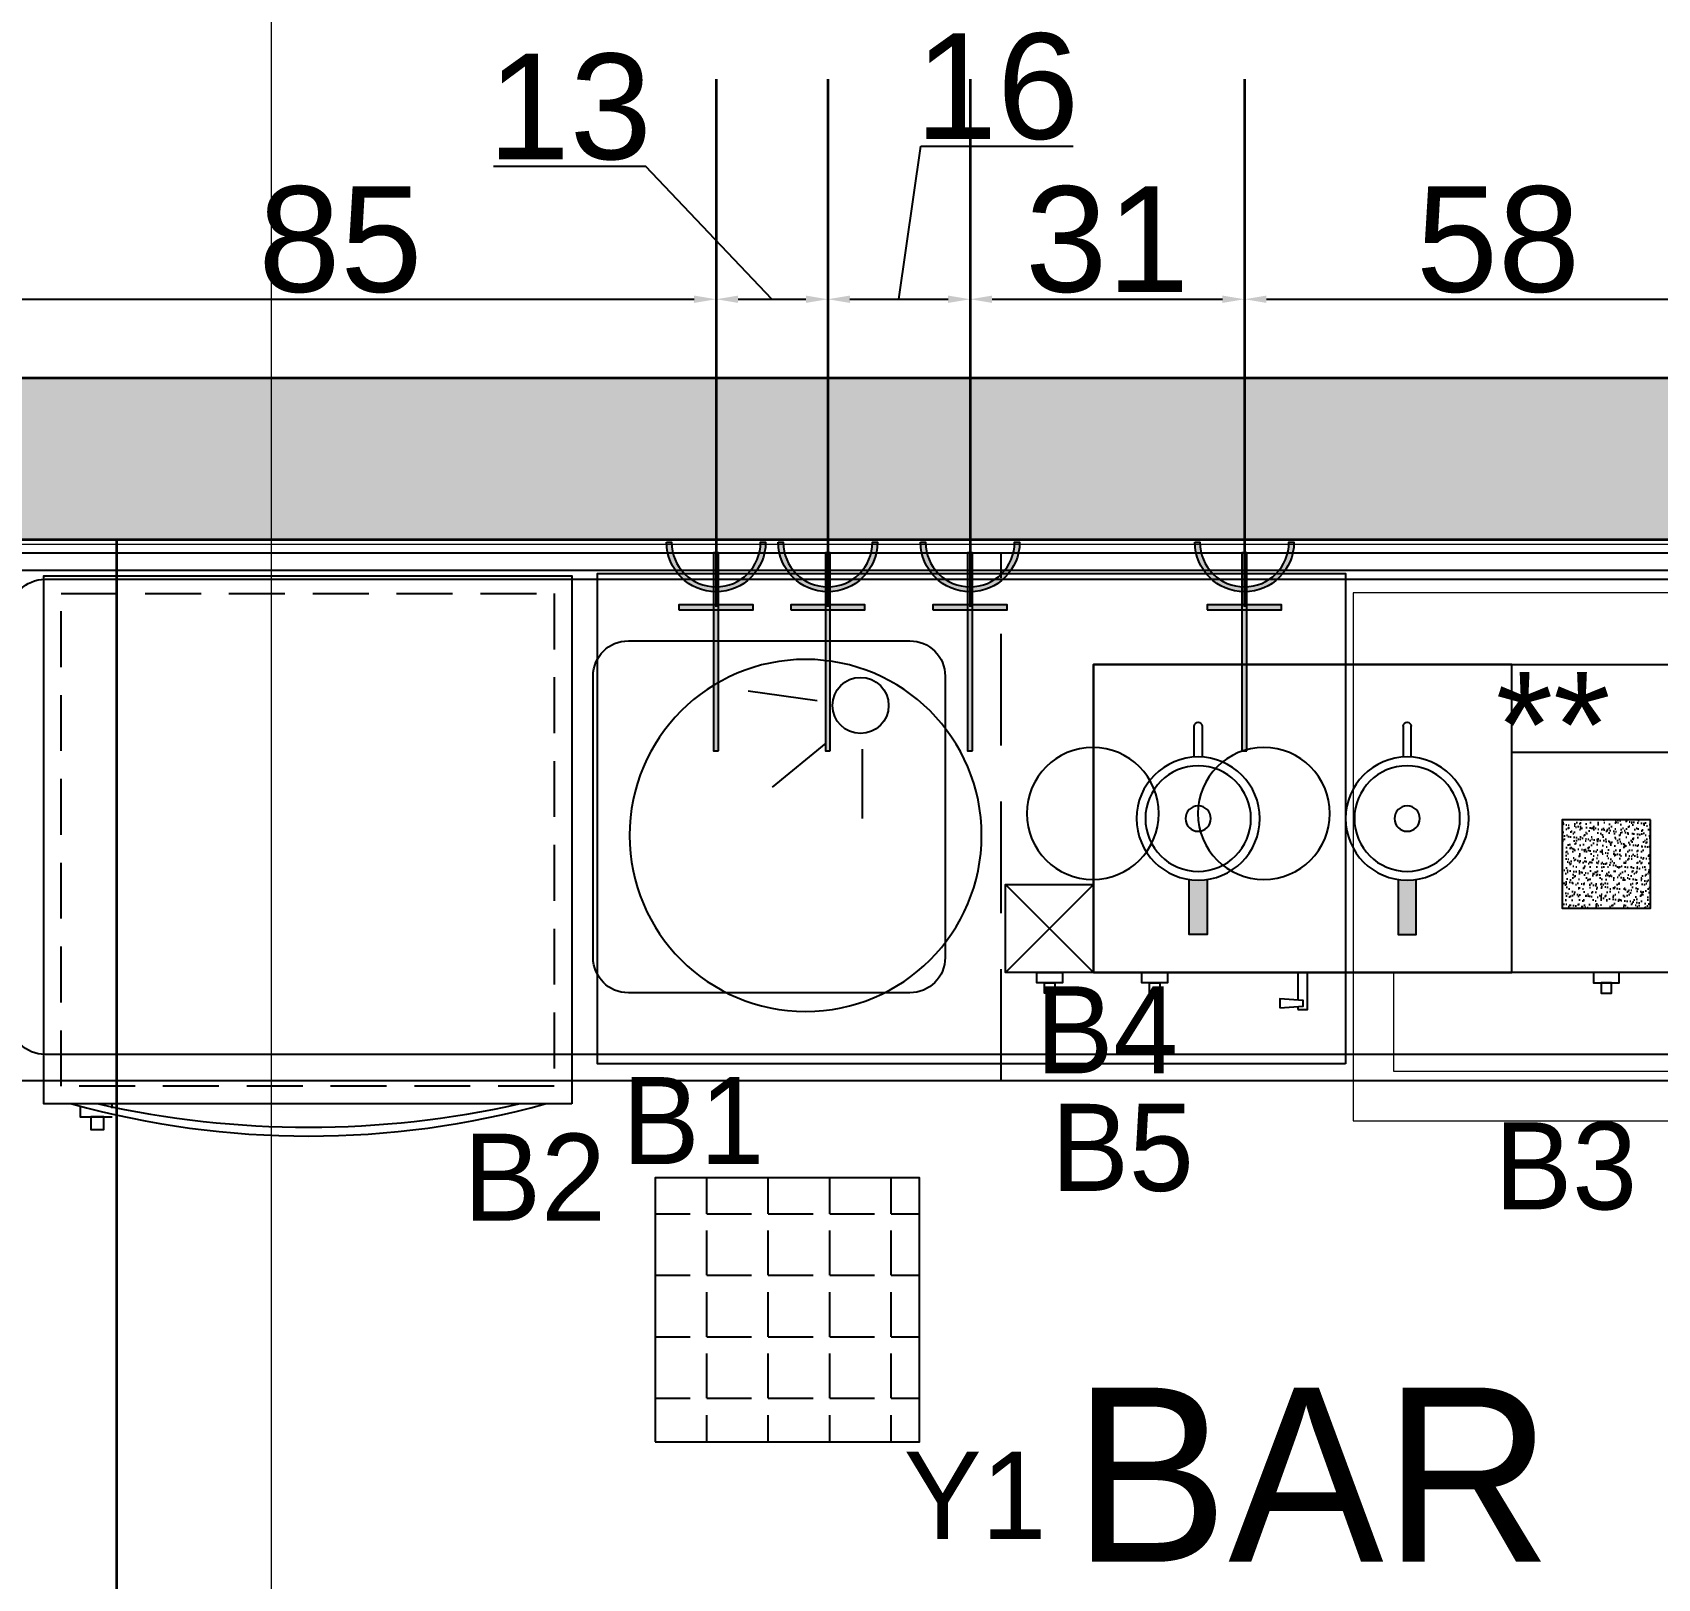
# Model space of a CAD drawing. Header units: millimetres. Extents: x 30084 to 42641, y -1284 to 1636.
# Drawn here: x 34964.8 to 35149.5, y 1152.8 to 1328.5 of the extents above; entities that cross this region are included whole.
import ezdxf

# ---------------------------------------------------------------- set-up
doc = ezdxf.new("R2010")
doc.units = ezdxf.units.MM
doc.linetypes.add('DASHED', pattern=[19.049999999999997, 12.7, -6.349999999999998])
for name, color, linetype in [('ELEKTRİK', 10, 'Continuous'), ('Kıtc-002 Çizgi', 7, 'Continuous'), ('S2000-002 Çizgi', 7, 'Continuous')]:
    doc.layers.add(name, color=color, linetype=linetype)
for name, color, linetype, lineweight in [('ELK', 1, 'Continuous', 35), ('no3_duvar kaplama', 8, 'Continuous', 0), ('no3_duvar mevcut', 4, 'Continuous', 35), ('no3_yazı tefriş', 152, 'Continuous', 0)]:
    doc.layers.add(name, color=color, linetype=linetype, lineweight=lineweight)
doc.styles.get("Standard").update_dxf_attribs({"font": 'arial.ttf'})
doc.styles.add('TAKSİM', font='GOTHIC.TTF', dxfattribs={"height": 20})
doc.dimstyles.new('ISO-25', dxfattribs={"dimtxt": 12, "dimasz": 2.5, "dimexe": 1.25, "dimexo": 0.625, "dimtad": 1, "dimdec": 0, "dimtxsty": 'Standard', "dimcen": 2.5, "dimadec": 0, "dimazin": 0, "dimtfac": 1, "dimtdec": 0, "dimtmove": 0, "dimatfit": 3, "dimfxl": 1, "dimarcsym": 0})

# ---------------------------------------------------------------- blocks, each defined once
blk = doc.blocks.new('girişkat duvarlarım')
at = {"layer": 'no3_duvar kaplama'}
h = blk.add_hatch(color=251, dxfattribs=at)
h.dxf.hatch_style = 1
h.paths.add_polyline_path([(35924.39144437919, 339.7695345620627), (35853.39144437919, 339.7695345620627), (35853.39144437919, 536.0155063898128), (36055.39144437919, 536.0155063898128), (36055.39144437919, 424.7695345620627), (35946.39144437919, 424.7695345620627), (35946.39144437918, 497.7695345620627), (35853.39144437917, 497.7695345620627), (35853.39144437919, 414.7695345620627), (35863.39144437919, 414.7695345620632), (35863.39144437919, 487.7906673620637), (35936.39144437919, 487.7695345620627), (35936.39144437919, 414.7695345620632), (36055.39144437919, 414.7695345620627), (36065.39144437919, 414.7695345620627), (36065.39144437917, 546.0155063898128), (35856.78306343341, 546.0155063898128), (35856.78306343341, 913.0155063898128), (36572.78306343341, 913.0155063898128), (36572.78306343342, 561.0155063898123), (36591.17468248763, 561.0155063898123), (36591.17468248762, 931.4071254440278), (35838.39144437919, 931.4071254440278), (35838.39144437919, 324.7695345620627), (35909.39144437919, 324.7695345620627), (35909.39144437919, -127.9844936101872), (35839.39144437919, -127.9844936101872), (35839.39144437919, -223.9844936101872), (35729.39144437919, -223.9844936101872), (35729.39144437919, -537.9844936101849), (35740.39144437919, -537.9844936101849), (35740.39144437919, -238.9844936101872), (35854.39144437919, -238.9844936101872), (35854.39144437919, -142.9844936101872), (35924.39144437919, -142.9844936101872)])
for points in [[(36234.06091443778, 839.4983020481013), (36234.06091443778, 912.5155063898162), (36572.2831762287, 912.5155063898231), (36572.32678369761, 719.2337196798757)], [(36235.06091443778, 839.4983020481013), (36235.06091443778, 911.5155063898162), (36571.28340181927, 911.5155063898231), (36571.32678372306, 719.2334940638539)]]:
    blk.add_lwpolyline(points, dxfattribs=at)
at = {"layer": 'no3_duvar mevcut'}
for p, q in [((35838.39144437919, 931.4071254440278), (36253.28306343341, 931.4071254440278)), ((35946.78306343341, 931.4071254440278), (36591.17468248762, 931.4071254440278)), ((35946.78306343341, 913.0155063898128), (36572.78306343341, 913.0155063898128))]:
    blk.add_line(p, q, dxfattribs=at)
for points in [[(35856.78306343341, 546.0155063898128), (35856.78306343341, 913.0155063898128), (36253.28306343341, 913.0155063898128)], [(36233.56091443778, 913.0155063898162), (36572.78306343341, 913.0155063898231), (36572.82678368488, 719.2338324878865)]]:
    blk.add_lwpolyline(points, dxfattribs=at)
blk = doc.blocks.new('A$C047744E0')
at = {"layer": 'S2000-002 Çizgi'}
h = blk.add_hatch(dxfattribs=at)
h.set_pattern_fill('AR-SAND', color=256, scale=0.5, style=0)
h.set_pattern_definition([(37.50000000000001, (-4072.693147949219, -3944.577518942719), (-0.0314966790548041, 0.9634118845065792), [0, -0.76, 0, -0.85, 0, -0.8125]), (7.499999999999999, (-4072.693147949219, -3944.577518942719), (0.8848883526338635, 1.41107303261487), [0, -0.41, 0, -0.685, 0, -0.2625]), (327.5, (-4073.308147949219, -3944.577518942719), (1.557070930875747, 0.0028295267684823), [0, -0.25, 0, -0.9, 0, -1.175]), (317.5, (-4073.308147949219, -3944.577518942719), (1.503063302286146, 0.4388377824671246), [0, -0.125, 0, -0.59, 0, -0.675])])
h.paths.add_polyline_path([(5.729607560226668, 21.56664513904161), (15.77035943610735, 21.56664513904161), (15.77035943610735, 11.52589326314637), (5.729607560226668, 11.52589326314637)])
for points in [[(34.38072526120595, 14.78749844976291, -0.0722128195655684), (32.36925550721571, 14.78749844976291), (32.36925550721571, 8.523946986624651), (34.38072526120595, 8.523946986624651)], [(56.11925550721571, 8.523946986624651), (58.13072526120595, 8.523946986624651), (58.13072526120595, 14.78749844976291, -0.0722128195655684), (56.11925550721571, 14.78749844976291)]]:
    blk.add_hatch(color=256, dxfattribs=at).paths.add_polyline_path(points)
for p, q in [((68.99999038421082, 14.21487149855966), (78.99999038421082, 4.214871498559659)), ((78.99999038421082, 14.21487149855966), (68.99999038421082, 4.214871498559659))]:
    blk.add_line(p, q, dxfattribs=at)
for points in [[(-9.6157891676e-06, 4.214871498559659), (68.99999038421082, 4.214871498559659), (68.99999038421082, 39.21487149855965), (-9.6157891676e-06, 39.21487149855965)], [(-9.6157891676e-06, 29.21487149855966), (21.49999038421083, 29.21487149855966), (21.49999038421083, 39.21487149855965), (-9.6157891676e-06, 39.21487149855965)], [(68.99999038421082, 4.214871498559659), (21.49999038421083, 4.214871498559659), (21.49999038421083, 39.21487149855965), (68.99999038421082, 39.21487149855965)], [(5.729607560226668, 21.56664513904161), (15.77035943610735, 21.56664513904161), (15.77035943610735, 11.52589326314637), (5.729607560226668, 11.52589326314637)], [(68.99999038421082, 4.214871498559659), (78.99999038421082, 4.214871498559659), (78.99999038421082, 14.21487149855966), (68.99999038421082, 14.21487149855966)], [(9.278713018547933, 4.214871498559659), (12.19471301854901, 4.214871498559659), (12.19471301854901, 3.048471498558683), (9.278713018547933, 3.048471498558683)], [(63.53315402811858, 4.214871498559659), (60.6171540281175, 4.214871498559659), (60.6171540281175, 3.048471498558683), (63.53315402811858, 3.048471498558683)], [(75.45799038421139, 4.214871498559659), (72.5419903842103, 4.214871498559659), (72.5419903842103, 3.048471498558683), (75.45799038421139, 3.048471498558683)], [(10.15351301854934, 3.048471498558683), (11.31991301854759, 3.048471498558683), (11.31991301854759, 1.882071498559525), (10.15351301854934, 1.882071498559525)], [(62.65835402811717, 3.048471498558683), (61.49195402811893, 3.048471498558683), (61.49195402811893, 1.882071498559525), (62.65835402811717, 1.882071498559525)], [(74.58319038420996, 3.048471498558683), (73.41679038421171, 3.048471498558683), (73.41679038421171, 1.882071498559525), (74.58319038420996, 1.882071498559525)], [(47.84822955905565, 0.2028389813604008), (45.18846875913641, 0.4113699740719312), (45.18846875913641, 1.036971616989831), (47.84822955905565, 1.245502609701361)]]:
    blk.add_lwpolyline(points, close=True, dxfattribs=at)
for points in [[(32.93738517217935, 28.70117965655026), (32.93738517217935, 32.22389288270369)], [(33.81259559624232, 32.22389288270369), (33.81259559624232, 28.70117965655026)], [(56.68738517217935, 32.22389288270369), (56.68738517217935, 28.70117965655026)], [(57.56259559624232, 28.70117965655026), (57.56259559624232, 32.22389288270369)], [(34.38072526120595, 14.78749844976301), (34.38072526120595, 8.523946986624651), (32.36925550721571, 8.523946986624651), (32.36925550721571, 14.78749844976301)], [(56.11925550721571, 14.78749844976301), (56.11925550721571, 8.523946986624651), (58.13072526120595, 8.523946986624651), (58.13072526120595, 14.78749844976301)], [(45.79564144573396, 5.0832695706e-06), (44.7043393226877, 5.0832695706e-06), (44.7043393226877, 4.214871498559659)], [(45.79564144573396, 4.214871498559659), (45.79564144573396, 1.08457526732127)], [(45.79564144573396, 0.3637663237404922), (45.79564144573396, 5.0832695706e-06)]]:
    blk.add_lwpolyline(points, dxfattribs=at)
for centre, radius in [((33.37499038421083, 21.71487149855966), 7), ((33.37499038421083, 21.71487149855966), 6), ((57.12499038421083, 21.71487149855966), 7), ((57.12499038421083, 21.71487149855966), 6), ((33.37499038421083, 21.71487149855966), 1.445467692938109), ((57.12499038421083, 21.71487149855966), 1.445467692938109)]:
    blk.add_circle(centre, radius, dxfattribs=at)
for centre in [(33.37499038421083, 32.22389288270369), (57.12499038421083, 32.22389288270369)]:
    blk.add_arc(centre, 0.4376052120314853, 0, 180, dxfattribs=at)
blk = doc.blocks.new('A$C2E6236CE')
at = {"layer": 'Kıtc-002 Çizgi', "lineweight": 13, "elevation": 0.0003426013414232287}
for points in [[(51.92282978522235, 60.00000117393211), (9.511901225778274e-06, 60.00000117393211), (9.511901225778274e-06, 1.173932105302811e-06), (51.92282978522235, 1.173932105302811e-06)], [(47.33067475289681, 54.36373491957784), (4.592164544692423, 54.36373491957784), (4.592164544692423, 43.09120241092751), (47.33067475289681, 43.09120241092751)]]:
    blk.add_lwpolyline(points, close=True, dxfattribs=at)
blk.add_lwpolyline([(51.92282370368594, 43.09120241092751), (3.4303648135392e-06, 43.09120241092751)], dxfattribs=at)
at = {"layer": 'Kıtc-002 Çizgi', "lineweight": 13}
blk.add_text('**', height=12, rotation=180, dxfattribs=at).set_placement((35.73171511369401, 20.99303726048674, 0.0003426013414232287))
blk = doc.blocks.new('A$C14D126DE')
at = {"layer": 'S2000-002 Çizgi'}
for points in [[(3.667605810449459, -0.00370065588504076), (3.667605810449459, 59.99629934411496), (63.66760581044946, 59.99629934411496), (63.66760581044946, -0.00370065588504076)], [(2.209605810465291, 53.17003093706444), (2.209605810465291, 54.62803093716502), (0.7516058104811236, 54.62803093716502), (0.7516058104811236, 53.17003093706444)]]:
    blk.add_lwpolyline(points, close=True, dxfattribs=at)
at = {"layer": 'S2000-002 Çizgi', "linetype": 'DASHED', "ltscale": 0.5}
blk.add_lwpolyline([(5.667605810449459, 1.996299344114959), (5.667605810449459, 57.99629934411496), (61.66760581044946, 57.99629934411496), (61.66760581044946, 1.996299344114959)], close=True, dxfattribs=at)
at = {"layer": 'S2000-002 Çizgi'}
for points in [[(3.317413969081827, 55.84792399778962), (2.209605810465291, 55.84792399778962), (2.209605810465291, 52.20292399777099)], [(3.183433965023141, 52.20292399777099), (3.667605810449459, 52.20292399777099), (3.667605810449459, 55.84792399778962)]]:
    blk.add_lwpolyline(points, dxfattribs=at)
for centre, radius, start, end in [((100.6122517564218, 29.89665676048025), 100.6064337161366, 164.4940823345306, 195.5059176654694), ((109.4949755426496, 29.89665676048025), 108.489157502352, 167.2818732478453, 192.7181267521547)]:
    blk.add_arc(centre, radius, start, end, dxfattribs=at)
blk = doc.blocks.new('A$C6C834EA2')
blk.add_lwpolyline([(-1.154972778749652e-06, 1.089618308469653e-06), (84.99999884502722, 1.089618308469653e-06), (84.99999884502722, 55.7318064907231), (-1.154972778749652e-06, 55.7318064907231)], close=True)
for centre, radius in [((61.3544972009895, 25.95077074092114), 20), ((9.280738544764972, 28.44569773207695), 7.5), ((28.72497708426636, 28.44569773207695), 7.5)]:
    blk.add_circle(centre, radius)
blk = doc.blocks.new('A$C0F376C8D')
at = {"layer": 'S2000-002 Çizgi'}
for p, q in [((94.71003931446467, 49.44839133867208, -0.0008873956179214565), (86.89832627590658, 50.56105914568616, -0.0008873956179214565)), ((95.69388734923268, 44.64866116311168, -0.0007140605014862362), (89.5961997794875, 39.64075775475976, -0.0007140605014862362)), ((99.84887705619622, 43.97607076292843, -0.0008873956179214565), (99.84887705618894, 36.08551373281625, -0.0008873956179214565))]:
    blk.add_line(p, q, dxfattribs=at)
at = {"layer": 'S2000-002 Çizgi', "elevation": -0.0007140605014862362}
for points in [[(212.9999757977312, 64.28130633557885), (-2.420227974653244e-05, 64.28130633558612), (-2.420227247057483e-05, 66.28130633558249), (212.9999757977275, 66.28130633558249)], [(212.9999757977275, 6.281306335578847), (-2.420227974653244e-05, 6.281306335584304), (-2.420227247057483e-05, 66.28130633558249), (212.9999757977275, 66.28130633558249)]]:
    blk.add_lwpolyline(points, close=True, dxfattribs=at)
for points in [[(206.5593190968175, 9.281306335584304), (6.999975797716615, 9.281306335584304, -0.4142135623730919), (2.999975797720253, 13.28130633558249), (2.999975797720253, 59.28130633558612, -0.4142135623731057), (6.999975797720253, 63.28130633558067), (206.5593190968175, 63.28130633558612, -0.4142135623730951), (210.5593190968175, 59.2813063355843), (210.5593190968211, 13.2813063355843, -0.4142135623730844)], [(105.2715495288248, 16.28130633557885), (73.27154952882847, 16.28130633557885, -0.4142135623730951), (69.2715495288212, 20.28130633557885), (69.2715495288212, 52.28130633558249, -0.4142135623730951), (73.27154952882847, 56.28130633558249), (105.2715495288212, 56.28130633558067, -0.4142135623730951), (109.2715495288248, 52.28130633557885), (109.2715495288212, 20.28130633558249, -0.4142135623730951)]]:
    blk.add_lwpolyline(points, format="xyb", close=True, dxfattribs=at)
at = {"layer": 'S2000-002 Çizgi'}
blk.add_circle((99.65350741580187, 48.94160588683553, -0.0008873956179214565), 3.187919533039348, dxfattribs=at)
for name, p, rotation in [('A$C14D126DE', (66.8390344975196, -0.005817405723064439), 90), ('A$C2E6236CE', (207.5593286086005, 61.7277925671242, -0.0003426013414232286), 180.0000000001088)]:
    blk.add_blockref(name, p, dxfattribs=dict(rotation=rotation))
at = {"xscale": -1}
blk.add_blockref('A$C6C834EA2', (154.7695347262124, 8.217301287739247, -0.0007140605014862362), dxfattribs=at)
blk = doc.blocks.new('A$C50025146')
at = {"layer": 'ELEKTRİK'}
h = blk.add_hatch(color=256, dxfattribs=at)
edge = h.paths.add_edge_path()
edge.add_line((23.70435837441619, 11.25333161261187), (23.70435837441619, 10.69066721622039))
edge.add_ellipse((23.70435837441619, 5.626687648689767), major_axis=(3.580774291992597, -3.580774291992606), ratio=0.9999999999999413, start_angle=134.9999999999983, end_angle=314.9999999999983)
edge.add_line((23.70435837441619, 0.5627080811555061), (23.70435837441619, 4.368476402305532e-05))
edge.add_ellipse((23.70435837441619, 5.626687648689767), major_axis=(3.978638102213783, 3.978638102213774), ratio=0.9999999999999128, start_angle=45.0000000000025, end_angle=225.0000000000025, ccw=False)
for points in [[(16.0258407970905, 9.846670621633166), (16.5885051934838, 9.846670621633166), (16.5885051934838, 1.406704675742731), (16.0258407970905, 1.406704675742731)], [(6.940050297998823e-05, 5.345355450490388), (6.940050297998823e-05, 5.908019846885509), (22.50664525620232, 5.908019846885509), (22.50664525620232, 5.345355450490388)]]:
    blk.add_hatch(color=256, dxfattribs=at).paths.add_polyline_path(points)
at = {"layer": 'ELEKTRİK', "elevation": 4.798666618537076e-08}
blk.add_lwpolyline([(23.70435837441437, 4.368476402305532e-05), (23.70435837441619, 0.5627080811555061, -0.9999999999999944), (23.70435837441619, 10.69066721622039), (23.70435837441619, 11.25333161261187, 0.9999999999999944)], format="xyb", close=True, dxfattribs=at)
at = {"layer": 'ELEKTRİK'}
for points, elevation in [([(16.0258407970905, 1.406704675742731), (16.0258407970905, 9.846670621633166), (16.5885051934838, 9.846670621633166), (16.5885051934838, 1.406704675742731)], 4.791194770819646e-08), ([(6.940050297998823e-05, 5.908019846885509), (22.50664525620232, 5.908019846885509), (22.50664525620232, 5.345355450490388), (6.940050297998823e-05, 5.345355450490388)], 4.794507297291503e-08)]:
    blk.add_lwpolyline(points, close=True, dxfattribs=dict(at, elevation=elevation))
blk = doc.blocks.new('*D146')
at = {"layer": 'Defpoints', "color": 0, "transparency": 16777216}
for p in [(35042.49471075039, 1298.222183782448), (34957.11747743671, 1270.901575016541), (35042.49471075039, 1270.901575016543)]:
    blk.add_point(p, dxfattribs=at)
at = {"layer": 'no3_duvar mevcut', "color": 0, "linetype": 'Continuous', "lineweight": -2, "transparency": 16777216}
for p, q in [((34957.11747743671, 1294.222183782448), (34957.11747743671, 1299.472183782448)), ((35042.49471075039, 1294.222183782448), (35042.49471075039, 1299.472183782448))]:
    blk.add_line(p, q, dxfattribs=at)
at = {"layer": 'no3_duvar mevcut', "color": 0, "lineweight": -2, "transparency": 16777216}
blk.add_line((34959.61747743671, 1298.222183782448), (35039.99471075039, 1298.222183782448), dxfattribs=at)
at = {"layer": 'no3_duvar mevcut', "color": 0, "transparency": 16777216}
for points in [[(34959.61747743671, 1298.638850449115), (34959.61747743671, 1297.805517115781), (34957.11747743671, 1298.222183782448)], [(35039.99471075039, 1298.638850449115), (35039.99471075039, 1297.805517115781), (35042.49471075039, 1298.222183782448)]]:
    blk.add_solid(points, dxfattribs=at)
at = {"layer": 'no3_duvar mevcut', "color": 0, "transparency": 16777216, "insert": (34999.80609409355, 1304.974059635108), "char_height": 12, "attachment_point": 5}
blk.add_mtext('85', dxfattribs=at)
blk = doc.blocks.new('*D147')
at = {"layer": 'Defpoints', "color": 0, "transparency": 16777216}
for p in [(35055.19387975166, 1298.222183782448), (35042.49471075039, 1270.901575016543), (35055.19387975166, 1270.901575016543)]:
    blk.add_point(p, dxfattribs=at)
at = {"layer": 'no3_duvar mevcut', "color": 0, "lineweight": -2, "transparency": 16777216}
for p, q in [((35034.52670259398, 1313.29662102665), (35017.21667530885, 1313.29662102665)), ((35048.84429525102, 1298.222183782448), (35034.52670259398, 1313.29662102665)), ((35044.99471075039, 1298.222183782448), (35052.69387975166, 1298.222183782448))]:
    blk.add_line(p, q, dxfattribs=at)
at = {"layer": 'no3_duvar mevcut', "color": 0, "linetype": 'Continuous', "lineweight": -2, "transparency": 16777216}
for p, q in [((35042.49471075039, 1294.222183782448), (35042.49471075039, 1299.472183782448)), ((35055.19387975166, 1294.222183782448), (35055.19387975166, 1299.472183782448))]:
    blk.add_line(p, q, dxfattribs=at)
at = {"layer": 'no3_duvar mevcut', "color": 0, "transparency": 16777216}
for points in [[(35044.99471075039, 1298.638850449115), (35044.99471075039, 1297.805517115781), (35042.49471075039, 1298.222183782448)], [(35052.69387975166, 1298.638850449115), (35052.69387975166, 1297.805517115781), (35055.19387975166, 1298.222183782448)]]:
    blk.add_solid(points, dxfattribs=at)
at = {"layer": 'no3_duvar mevcut', "color": 0, "transparency": 16777216, "insert": (35025.87168895142, 1320.052589648751), "char_height": 12, "attachment_point": 5}
blk.add_mtext('13', dxfattribs=at)
blk = doc.blocks.new('*D148')
at = {"layer": 'Defpoints', "color": 0, "transparency": 16777216}
for p in [(35071.35639241699, 1298.222183782448), (35055.19387975166, 1270.901575016543), (35071.35639241699, 1270.401575016543)]:
    blk.add_point(p, dxfattribs=at)
at = {"layer": 'no3_duvar mevcut', "color": 0, "lineweight": -2, "transparency": 16777216}
for p, q in [((35063.27513608432, 1298.222183782448), (35065.76944884012, 1315.606264629206)), ((35065.76944884012, 1315.606264629206), (35083.07129058638, 1315.606264629206)), ((35057.69387975166, 1298.222183782448), (35068.85639241699, 1298.222183782448))]:
    blk.add_line(p, q, dxfattribs=at)
at = {"layer": 'no3_duvar mevcut', "color": 0, "linetype": 'Continuous', "lineweight": -2, "transparency": 16777216}
for p, q in [((35055.19387975166, 1294.222183782448), (35055.19387975166, 1299.472183782448)), ((35071.35639241699, 1294.222183782448), (35071.35639241699, 1299.472183782448))]:
    blk.add_line(p, q, dxfattribs=at)
at = {"layer": 'no3_duvar mevcut', "color": 0, "transparency": 16777216}
for points in [[(35057.69387975166, 1298.638850449115), (35057.69387975166, 1297.805517115781), (35055.19387975166, 1298.222183782448)], [(35068.85639241699, 1298.638850449115), (35068.85639241699, 1297.805517115781), (35071.35639241699, 1298.222183782448)]]:
    blk.add_solid(points, dxfattribs=at)
at = {"layer": 'no3_duvar mevcut', "color": 0, "transparency": 16777216, "insert": (35074.42036971325, 1322.358140481866), "char_height": 12, "attachment_point": 5}
blk.add_mtext('16', dxfattribs=at)
blk = doc.blocks.new('*D149')
at = {"layer": 'Defpoints', "color": 0, "transparency": 16777216}
for p in [(35102.52700446436, 1298.222183782448), (35071.35639241699, 1270.401575016543), (35102.52700446436, 1270.901575016544)]:
    blk.add_point(p, dxfattribs=at)
at = {"layer": 'no3_duvar mevcut', "color": 0, "linetype": 'Continuous', "lineweight": -2, "transparency": 16777216}
for p, q in [((35071.35639241699, 1294.222183782448), (35071.35639241699, 1299.472183782448)), ((35102.52700446436, 1294.222183782448), (35102.52700446436, 1299.472183782448))]:
    blk.add_line(p, q, dxfattribs=at)
at = {"layer": 'no3_duvar mevcut', "color": 0, "lineweight": -2, "transparency": 16777216}
blk.add_line((35073.85639241699, 1298.222183782448), (35100.02700446436, 1298.222183782448), dxfattribs=at)
at = {"layer": 'no3_duvar mevcut', "color": 0, "transparency": 16777216}
for points in [[(35073.85639241699, 1298.638850449115), (35073.85639241699, 1297.805517115781), (35071.35639241699, 1298.222183782448)], [(35100.02700446436, 1298.638850449115), (35100.02700446436, 1297.805517115781), (35102.52700446436, 1298.222183782448)]]:
    blk.add_solid(points, dxfattribs=at)
at = {"layer": 'no3_duvar mevcut', "color": 0, "transparency": 16777216, "insert": (35086.94169844068, 1304.978152404549), "char_height": 12, "attachment_point": 5}
blk.add_mtext('31', dxfattribs=at)
blk = doc.blocks.new('*D150')
at = {"layer": 'Defpoints', "color": 0, "transparency": 16777216}
for p in [(35160.15966562677, 1298.222183782448), (35102.52700446436, 1270.901575016544), (35160.15966562677, 1270.901575016545)]:
    blk.add_point(p, dxfattribs=at)
at = {"layer": 'no3_duvar mevcut', "color": 0, "linetype": 'Continuous', "lineweight": -2, "transparency": 16777216}
for p, q in [((35102.52700446436, 1294.222183782448), (35102.52700446436, 1299.472183782448)), ((35160.15966562677, 1294.222183782448), (35160.15966562677, 1299.472183782448))]:
    blk.add_line(p, q, dxfattribs=at)
at = {"layer": 'no3_duvar mevcut', "color": 0, "lineweight": -2, "transparency": 16777216}
blk.add_line((35105.02700446436, 1298.222183782448), (35157.65966562677, 1298.222183782448), dxfattribs=at)
at = {"layer": 'no3_duvar mevcut', "color": 0, "transparency": 16777216}
for points in [[(35105.02700446436, 1298.638850449115), (35105.02700446436, 1297.805517115781), (35102.52700446436, 1298.222183782448)], [(35157.65966562677, 1298.638850449115), (35157.65966562677, 1297.805517115781), (35160.15966562677, 1298.222183782448)]]:
    blk.add_solid(points, dxfattribs=at)
at = {"layer": 'no3_duvar mevcut', "color": 0, "transparency": 16777216, "insert": (35131.34333504557, 1304.974059635108), "char_height": 12, "attachment_point": 5}
blk.add_mtext('58', dxfattribs=at)

msp = doc.modelspace()

# ---------------------------------------------------------------- hatches: boundary and pattern name
h = msp.add_hatch()
h.set_pattern_fill('ANGLE', color=256)
h.set_pattern_definition([(0, (27043.61414735245, 4023.199877868106), (0, 6.985), [5.08, -1.905]), (90, (27043.61414735245, 4023.199877868106), (-6.985, 4e-16), [5.08, -1.905])])
h.paths.add_polyline_path([(35065.59184679452, 1198.364087716041), (35035.59184679452, 1198.364087716041), (35035.59184679452, 1168.364087716041), (35065.59184679452, 1168.364087716041)])

# ---------------------------------------------------------------- linework, layer by layer
msp.add_lwpolyline([(35035.59184679452, 1168.364087716041), (35065.59184679452, 1168.364087716041), (35065.59184679452, 1198.364087716041), (35035.59184679452, 1198.364087716041)], close=True)
at = {"layer": 'ELK', "color": 1}
for p, q in [((35042.4947107504, 1323.248235087368), (35042.49471075039, 1263.252976852938)), ((35055.19387975167, 1323.248235087368), (35055.19387975166, 1263.252976852938)), ((35071.35639241701, 1323.248235087368), (35071.35639241699, 1263.252976852938)), ((35102.52700446438, 1323.248235087368), (35102.52700446436, 1263.252976852938))]:
    msp.add_line(p, q, dxfattribs=at)
at = {"layer": 'no3_duvar mevcut'}
msp.add_lwpolyline([(34974.36750527534, 1270.902322431583), (34974.37234298613, 1076.991840891231), (35296.33962643234, 1076.99184089123)], dxfattribs=at)
at = {"layer": 'no3_yazı tefriş', "linetype": 'Continuous', "ltscale": 0.3}
msp.add_line((34991.94985234045, 1355.000507753244), (34991.94985234045, -991.508479884335), dxfattribs=at)
at = {"layer": 'S2000-002 Çizgi', "linetype": 'DASHED', "elevation": -0.0003426013414232287}
msp.add_lwpolyline([(35174.89656782149, 1209.401384051593), (35074.89656782149, 1209.401384051593), (35074.89656782149, 1269.401384051593), (35174.89656782149, 1269.401384051593)], close=True, dxfattribs=at)

# ---------------------------------------------------------------- block references
msp.add_blockref('A$C0F376C8D', (34959.25339815777, 1203.120268680965, 0.0007140605014862362))
at = {"layer": 'ELEKTRİK', "xscale": -1, "rotation": 269.999999999996}
for p in [(35036.86802310172, 1246.894929760339, -4.794507297291503e-08), (35049.56719210299, 1246.894929760339, -4.794507297291503e-08), (35065.72970476832, 1246.894929760339, -4.794507297291503e-08), (35096.90031681569, 1246.894929760339, -4.794507297291503e-08)]:
    msp.add_blockref('A$C50025146', p, dxfattribs=at)
at = {"layer": 'no3_duvar mevcut'}
msp.add_blockref('girişkat duvarlarım', (-1276.443437001075, 357.8860686267246), dxfattribs=at)
at = {"layer": 'S2000-002 Çizgi', "xscale": -1}
msp.add_blockref('A$C047744E0', (35154.39792442316, 1217.488602260315), dxfattribs=at)

# ---------------------------------------------------------------- texts
at = {"style": 'TAKSİM'}
for s, height, p in [('B4', 9.9, (35078.81022856248, 1210.244318507671, -0.0008387980687175319)), ('B1', 9.9, (35031.80053308555, 1199.933968386201, -0.0008387980687175319)), ('B5', 9.9, (35080.58208670019, 1196.884107144863, -0.0008387980687175319)), ('B3', 9.9, (35130.95186919144, 1194.7868215812, -0.0008387980687175319)), ('B2', 9.9, (35013.77301594435, 1193.500033113946, -0.0008387980687175319)), ('BAR', 19.8, (35083.03132279526, 1154.736048601463, -0.0003756857483659827)), ('Y1', 9.9, (35063.82391308869, 1157.336135156505, -0.0008573750589092))]:
    msp.add_text(s, height=height, dxfattribs=at).set_placement(p)

# ---------------------------------------------------------------- dimensions: what is measured, and where the dimension line sits
at = {"layer": 'no3_duvar mevcut'}
for base, p1, p2, picture, middle in [((35071.35639241699, 1298.222183782448), (35055.19387975166, 1270.901575016543), (35071.35639241699, 1270.401575016543), '*D148', (35066.39444884012, 1315.606264629206)), ((35055.19387975166, 1298.222183782448), (35042.49471075039, 1270.901575016543), (35055.19387975166, 1270.901575016543), '*D147', (35033.90170259398, 1313.29662102665))]:
    dim = msp.add_linear_dim(base=base, p1=p1, p2=p2, dimstyle='ISO-25', override={"dimtmove": 1, "dimfxl": 4, "dimfxlon": 1}, dxfattribs=at)
    dim.commit()
    dim.dimension.update_dxf_attribs({"geometry": picture, "text_midpoint": middle, "dimtype": 160})
for base, p1, p2, override, picture, middle in [((35042.49471075039, 1298.222183782448), (34957.11747743671, 1270.901575016541), (35042.49471075039, 1270.901575016543), {"dimfxl": 4, "dimfxlon": 1}, '*D146', (34999.80609409355, 1304.974059635108)), ((35102.52700446436, 1298.222183782448), (35071.35639241699, 1270.401575016543), (35102.52700446436, 1270.901575016544), {"dimtmove": 1, "dimfxl": 4, "dimfxlon": 1}, '*D149', (35086.94169844068, 1304.978152404549)), ((35160.15966562677, 1298.222183782448), (35102.52700446436, 1270.901575016544), (35160.15966562677, 1270.901575016545), {"dimtmove": 1, "dimfxl": 4, "dimfxlon": 1}, '*D150', (35131.34333504557, 1304.974059635108))]:
    dim = msp.add_linear_dim(base=base, p1=p1, p2=p2, dimstyle='ISO-25', override=override, dxfattribs=at)
    dim.commit()
    dim.dimension.update_dxf_attribs({"geometry": picture, "text_midpoint": middle})

doc.saveas('drawing.dxf')
